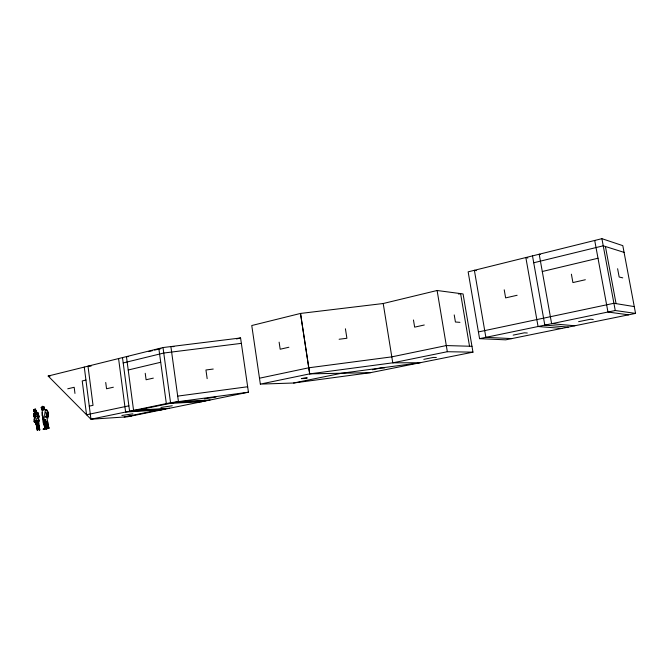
<?xml version="1.0" encoding="UTF-8"?>
<svg xmlns="http://www.w3.org/2000/svg" width="669" height="669" viewBox="0 0 669 669"><rect width="100%" height="100%" fill="white"/><g stroke="black" fill="none" stroke-linecap="round" stroke-linejoin="round"><path stroke-width="1" d="M33.801 410.774L33.818 409.671L35.674 409.211L33.818 409.671L34.244 411.694L35.223 412.338L35.9 411.811L36.335 410.674L34.972 409.662L34.244 411.694L33.801 410.774L34.922 409.01L35.549 409.629L34.545 409.737M36.678 421.01L37.372 421.345L38.894 428.929L39.772 429.908L37.347 420.885L36.678 421.01L38.451 428.235L39.203 429.983L39.772 429.908L38.526 420.868L39.195 420.533L37.364 416.177L37.64 415.307L36.293 413.584L37.874 412.581L38.735 416.285L38.476 419.112M45.793 422.984L47.064 428.729C41.704 426.763 42.967 415.884 42.189 410.799L44.204 408.993C45.417 406.903 39.989 407.664 42.757 408.107M36.962 412.823L34.972 409.662L35.9 411.811L37.874 412.581L38.953 416.068L38.509 418.326L37.64 415.307L37.405 416.168L34.387 416.938L34.111 421.746L36.828 421.378L37.397 423.644L36.561 421.345M45.015 428.093L43.226 429.18L47.064 428.729L45.149 428.177L43.694 421.177L44.346 418.752L47.131 423.301L47.733 427.374L47.323 428.285L48.887 428.227L48.36 426.429L47.282 428.219L45.283 419.639L47.282 428.219L48.912 428.252L45.927 412.229L47.399 414.303L47.967 418.092M42.498 407.613L42.933 410.59L41.762 409.796L41.913 407.655M34.679 417.046L33.45 413.634L35.817 411.201L36.603 412.363L35.9 411.811L35.992 410.582M44.112 407.68L43.819 406.535L42.222 406.342L41.662 407.588L42.222 407.873L43.819 406.535L44.112 407.68L43.368 407.914M37.924 417.239L38.3 413.559M38.526 419.062L38.953 416.068M41.762 409.796L43.945 409.453L45.35 409.938L44.606 415.098L45.124 417.004L42.866 417.556L43.694 421.177L44.472 419.965L45.96 420.015M46.245 428.938L45.885 421.453M37.405 423.377L38.233 423.293L39.195 420.533M45.801 420.843L45.149 428.177L43.159 429.122L47.064 428.729M38.074 423.193L38.526 420.868M47.399 414.303L47.624 417.28L48.569 412.949L46.713 409.796L43.677 409.052L44.171 407.906M34.562 413.601L35.106 412.062L35.842 412.547L36.552 411.636M47.624 417.28L48.569 412.949L47.123 411.009L45.35 409.938M38.635 429.105L37.481 429.924C36.419 428.018 36.402 421.863 34.412 421.813L34.261 419.396L37.012 425.559L37.313 430.326L38.635 429.105L36.895 423.326M34.387 416.938L33.91 416.653L34.052 414.078L33.45 413.634L35.256 417.239L34.913 415.416M46.295 417.339L46.964 416.21L45.124 417.004M36.335 410.674L35.9 411.811M37.481 429.924L36.419 424.79L34.78 421.671L37.347 420.885L35.24 416.427L33.91 416.653M34.78 421.671L35.507 421.11L34.111 421.746M46.261 410.139L46.713 409.796M46.822 416.762L48.268 415.683L47.825 412.539M33.684 414.713L36.293 413.584M34.244 411.694L35.34 411.192M43.728 407.521L41.102 407.756L42.381 408.098L41.102 407.756L43.042 407.312L44.514 407.956L43.159 408.048L44.463 407.781L43.042 407.312M44.187 424.547L45.174 424.154L44.472 419.965M38.451 428.235L39.178 427.959L39.203 429.983L38.626 425.007L39.32 428.336M38.233 423.293L38.677 423.159M35.24 416.427L37.405 416.168M34.412 421.813L36.561 421.261M48.16 376.037L163.01 347.546L240.572 337.962L248.45 392.201L127.695 416.779L90.951 419.229L48.16 376.037L50.234 376.003M601.908 238.674L468.149 271.848L479.564 338.656L505.714 339.835L635.55 313.41L622.814 245.648L601.908 238.674L615.254 310.516L635.55 313.41M148.56 351.61L152.607 350.615M154.631 350.113L160.702 348.608M123.205 362.933L163.754 353.031L241.358 343.356M533.72 262.766L603.229 245.807L624.077 252.38M236.517 338.94L240.572 337.962M260.35 384.106L251.761 325.527L300.523 313.435L383.212 303.517L437.108 290.497L463.073 293.942L472.966 352.162L370.593 372.658L293.616 383.011L260.333 384.106L309.714 373.871L392.762 362.824L447.335 351.718L472.966 352.162M85.941 380.059L82.228 380.945L86.544 414.78L128.874 405.824M128.214 369.999L160.711 362.272M542.291 271.505L598.011 258.242M458.583 294.084L460.598 293.607L469.521 346.241M67.761 388.789L74.184 387.284L74.961 393.422M113.354 387.217L106.547 388.764L105.727 382.484M153.326 378.119L146.101 379.758L145.232 373.294M288.883 347.244L280.177 349.226L279.124 342.16M517.137 295.272L505.63 297.889L504.225 289.811M585.342 279.742L572.915 282.569L571.393 274.19M424.271 325L414.646 327.141L413.467 319.983M89.278 406.133L93.033 405.322L87.999 366.152L91.068 366.135M259.488 378.211L308.785 367.791L391.8 356.861L446.307 345.564L471.971 346.308M478.41 331.933L613.916 303.283L634.271 306.586M479.564 338.656L615.254 310.516M133.34 410.992L178.456 401.659L210.024 400.02M121.875 415.482L132.914 413.827M160.911 407.463L172.259 405.765M307.146 377.433L301.334 378.621L307.038 378.47M513.156 335.119L524.362 332.819L527.297 333.003M578.585 321.68L590.652 319.205L593.236 319.489M215.995 397.052L204.346 398.799M124.158 417.013L162.224 409.252M293.616 383.011L341.625 373.235L420.199 362.732L392.762 362.824L383.212 303.517M372.399 369.723L381.238 367.942L384.575 367.9M423.795 359.345L433.203 357.447L436.347 357.472M177.695 396.115L247.655 386.749M248.45 392.201L170.553 402.721L90.951 419.229L84.277 367.08M213.227 369.045L205.943 369.99L207.164 378.662M339.116 339.25L346.902 338.271L345.421 328.788M43.443 408.082L44.07 408.015M127.871 416.26L131.4 416.026M169.608 408.249L133.574 410.39L126.441 356.619L128.507 356.627M165.695 409.043L129.585 411.218L122.494 357.597M161.798 409.838L125.621 412.037L118.572 358.567M201.754 401.701L166.338 403.599L158.846 348.582L160.878 348.608M205.876 400.865L170.553 402.721L163.01 347.546M309.714 373.871L300.506 313.435L309.688 373.871L370.593 372.658M173.94 346.626L170.879 346.575L178.456 401.659M511.768 338.606L485.87 337.343L474.38 270.309L476.403 270.677M459.929 322.349L455.422 322.006L454.226 314.915M561.826 328.412L538.068 326.522L525.842 257.54L527.866 258.017M568.29 327.099L544.817 325.117L532.499 255.893M574.796 325.778L551.624 323.712L539.197 254.228L540.452 254.538M628.601 314.823L607.962 312.03L594.716 240.455M43.552 407.429L44.514 407.956M622.755 277.869L619.159 277.008L617.612 268.721M44.38 423.711L45.174 424.154L46.295 428.369M43.084 406.836L42.222 406.342L42.381 407.429M47.733 427.374L48.887 428.227L48.36 426.429M47.298 427.892L48.16 428.536L47.616 421.913M36.168 413.726L35.223 412.338M37.364 416.177L39.061 420.851L37.364 416.177L38.509 418.326M35.123 416.628L34.052 414.078M36.419 424.79L35.298 421.244L36.828 421.378L37.849 428.453L37.313 430.326L37.313 428.536M605.428 246.501L616.057 303.634M437.108 290.497L447.335 351.718M35.658 414.044L35.934 416.252M42.691 416.118L42.866 417.556M34.821 421.445L34.637 416.628L34.805 421.202M42.833 415.449L42.908 418.309M45.567 421.453L45.617 423.218M42.08 412.321L42.105 415.717"/></g></svg>
